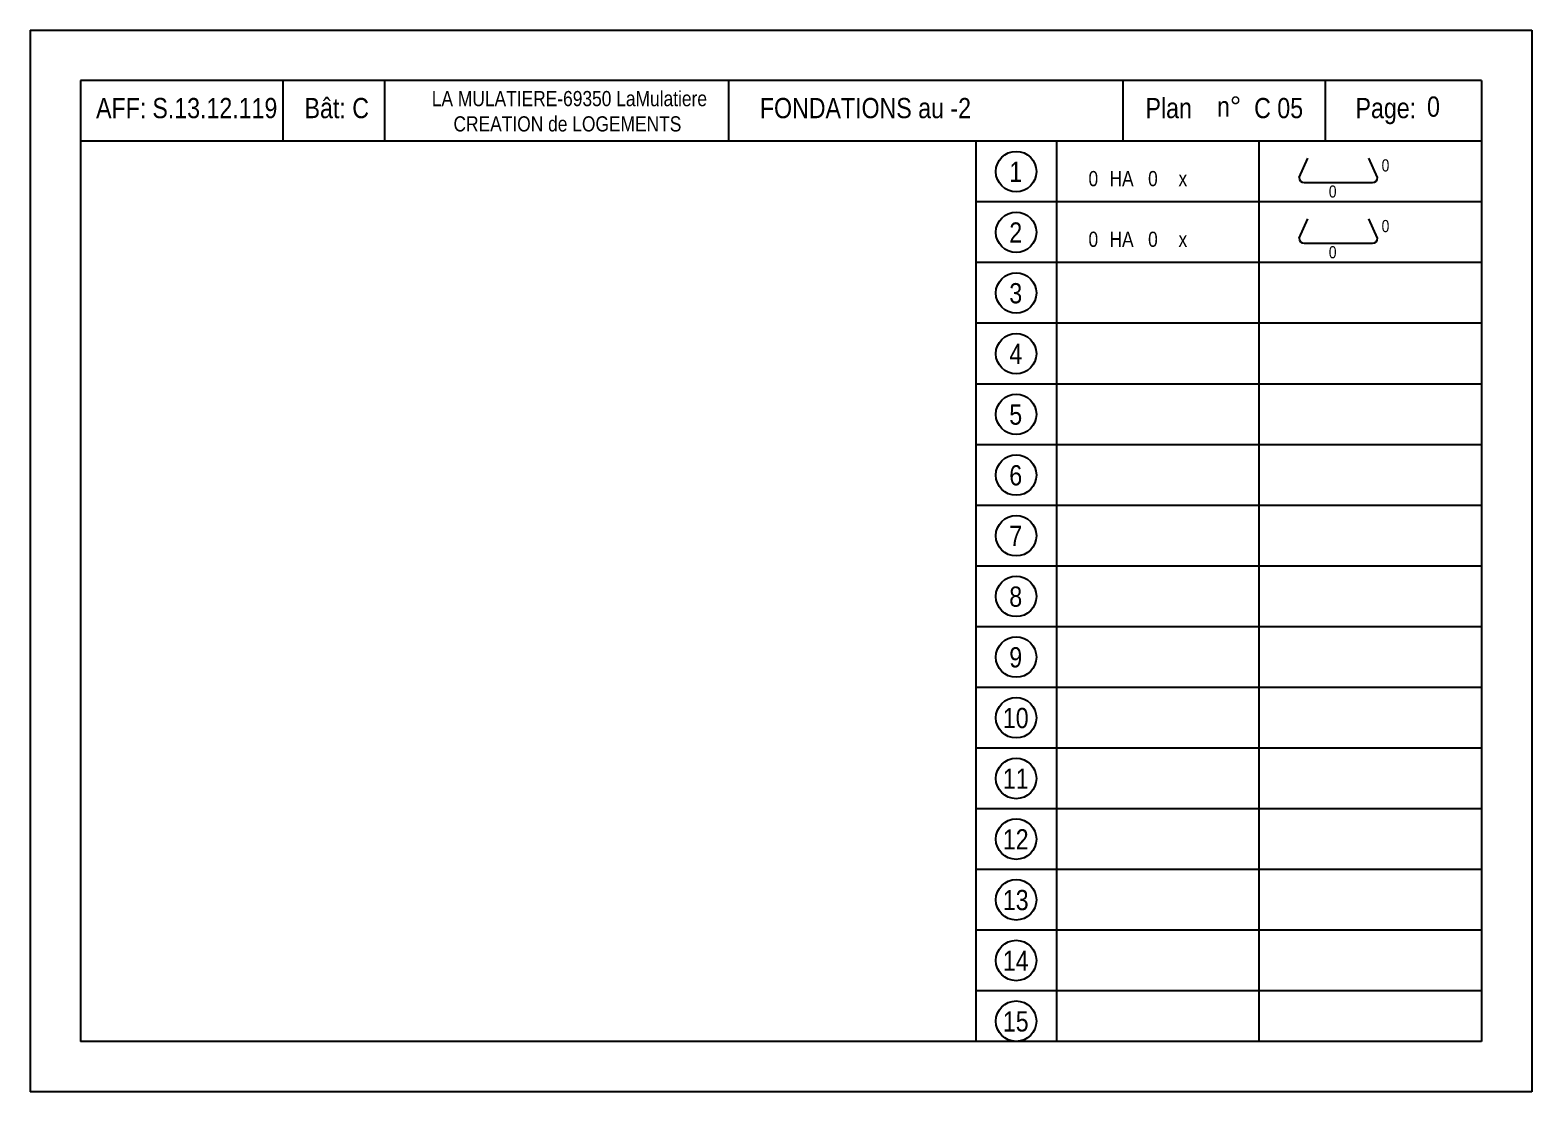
# Model space of a CAD drawing. Header units: centimetres. Extents: x -4990 to 114398, y -61489 to -12305.
# Drawn here: x 80282 to 81767, y -42652 to -41602 of the extents above; entities that cross this region are included whole.
import ezdxf
from ezdxf.enums import TextEntityAlignment as Align

# ---------------------------------------------------------------- set-up
doc = ezdxf.new("R2010")
doc.units = ezdxf.units.CM
doc.header["$LTSCALE"] = 0.5
for name, color, linetype in [('01_fenetres', 171, 'CONTINUOUS'), ('01_linteaux', 2, 'CONTINUOUS'), ('01_texte', 230, 'CONTINUOUS')]:
    doc.layers.add(name, color=color, linetype=linetype)
doc.styles.add('STYLE2', font='ARIALN.TTF')

msp = doc.modelspace()

# ---------------------------------------------------------------- linework, layer by layer
at = {"layer": '01_fenetres', "ltscale": 30}
for p, q in [((81717, -41652), (80332, -41652)), ((80332, -41652), (80332, -42602)), ((80332, -41652), (80332, -42602)), ((80332, -41652), (80332, -42602)), ((80532, -41652), (80532, -41712)), ((80632.5, -41652), (80632.5, -41712)), ((80972.673, -41652), (80972.673, -41712)), ((81362.868, -41712), (81362.868, -41652)), ((81562.868, -41712), (81562.868, -41652)), ((81717, -41652), (81717, -42602)), ((81717, -41712), (80332, -41712)), ((81717, -42602), (80332, -42602))]:
    msp.add_line(p, q, dxfattribs=at)
at = {"layer": '01_linteaux', "linetype": 'Continuous'}
for p, q in [((81536.773, -41747.779), (81545.468, -41728.554)), ((81614.356, -41747.779), (81605.661, -41728.554)), ((81541.773, -41752.779), (81609.356, -41752.779)), ((81536.773, -41807.779), (81545.468, -41788.554)), ((81614.356, -41807.779), (81605.661, -41788.554)), ((81541.773, -41812.779), (81609.356, -41812.779))]:
    msp.add_line(p, q, dxfattribs=at)
for centre, start, end in [((81541.773, -41747.779), 180, 270), ((81609.356, -41747.779), 270, 0), ((81541.773, -41807.779), 180, 270), ((81609.356, -41807.779), 270, 0)]:
    msp.add_arc(centre, 5, start, end, dxfattribs=at)
at = {"layer": '01_texte', "ltscale": 30}
for p, q in [((80282, -41602), (80282, -42652)), ((80282, -41602), (81767, -41602)), ((81767, -41602), (81767, -42652)), ((81767, -41602), (81767, -42652)), ((81217, -41712), (81217, -42602)), ((81297, -41712), (81297, -42602)), ((81497, -41712), (81497, -42602)), ((81717, -41772), (81217, -41772)), ((81717, -41832), (81217, -41832)), ((81717, -41892), (81217, -41892)), ((81717, -41952), (81217, -41952)), ((81717, -42012), (81217, -42012)), ((81717, -42072), (81217, -42072)), ((81717, -42132), (81217, -42132)), ((81717, -42192), (81217, -42192)), ((81717, -42252), (81217, -42252)), ((81717, -42312), (81217, -42312)), ((81717, -42372), (81217, -42372)), ((81717, -42432), (81217, -42432)), ((81717, -42492), (81217, -42492)), ((81717, -42552), (81217, -42552)), ((81767, -42652), (80282, -42652))]:
    msp.add_line(p, q, dxfattribs=at)
at = {"layer": '01_texte'}
for centre in [(81257, -41742), (81257, -41802), (81257, -41862), (81257, -41922), (81257, -41982), (81257, -42042), (81257, -42102), (81257, -42162), (81257, -42222), (81257, -42282), (81257, -42342), (81257, -42402), (81257, -42462), (81257, -42522), (81257, -42582)]:
    msp.add_circle(centre, 20, dxfattribs=at)

# ---------------------------------------------------------------- texts
at = {"layer": '01_texte', "style": 'STYLE2'}
for s, height, p in [('S.13.12.119', 20, (80402.96, -41689.151)), ('Bât: C', 20, (80553.46, -41689.151)), ('LA MULATIERE-69350 LaMulatiere', 15, (80679.197, -41677.284)), ('FONDATIONS au -2', 20, (81003.618, -41689.151)), ('Plan', 20, (81384.913, -41689.151)), ('n%%D', 20, (81455.598, -41687.709)), (' C 05', 20, (81485.941, -41689.151)), ('0', 20, (81663.267, -41687.709)), ('AFF:', 20, (80347.296, -41689.151)), ('Page:', 20, (81592.582, -41689.151)), ('CREATION de LOGEMENTS', 15, (80700.679, -41702.284)), ('HA', 15, (81349.291, -41756.402)), ('0', 15, (81387.459, -41756.402)), ('0', 12, (81618.342, -41741.825)), ('x', 15, (81417.559, -41756.402)), ('0', 12, (81566.142, -41767.671)), ('HA', 15, (81349.291, -41816.402)), ('0', 15, (81387.459, -41816.402)), ('0', 12, (81618.342, -41801.825)), ('x', 15, (81417.559, -41816.402)), ('0', 12, (81566.142, -41827.671))]:
    msp.add_text(s, height=height, dxfattribs=at).set_placement(p)
for s, p in [('1', (81256.596, -41742.226)), ('2', (81256.596, -41802.226)), ('3', (81256.596, -41862.226)), ('4', (81256.596, -41922.226)), ('5', (81256.596, -41982.226)), ('6', (81256.596, -42042.226)), ('7', (81256.596, -42102.226)), ('8', (81256.596, -42162.226)), ('9', (81256.596, -42222.226)), ('10', (81256.596, -42282.226)), ('11', (81256.596, -42342.226)), ('12', (81256.596, -42402.226)), ('13', (81256.596, -42462.226)), ('14', (81256.596, -42522.226)), ('15', (81256.596, -42582.226))]:
    msp.add_text(s, height=20, dxfattribs=at).set_placement(p, align=Align.MIDDLE_CENTER)
for p in [(81338.089, -41756.402), (81338.089, -41816.402)]:
    msp.add_text('0', height=15, dxfattribs=at).set_placement(p, align=Align.RIGHT)

doc.saveas('drawing.dxf')
